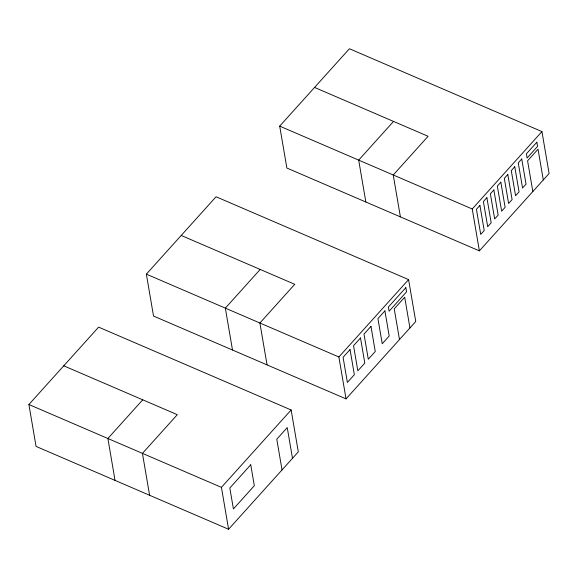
<?xml version="1.0" encoding="UTF-8"?>
<svg xmlns="http://www.w3.org/2000/svg" width="578" height="578" viewBox="0 0 578 578"><rect width="100%" height="100%" fill="white"/><g stroke="black" fill="none" stroke-linecap="round" stroke-linejoin="round"><path stroke-width="0.87" d="M28.9 404.513L98.614 327.134L291.139 409.975L298.299 451.873L228.585 529.253L36.06 446.411L28.9 404.513L221.425 487.355L228.585 529.253M146.357 274.145L216.064 196.766L408.588 279.608L415.755 321.498L346.041 398.878L153.517 316.036L146.357 274.145L338.881 356.987L346.041 398.878M279.701 126.127L349.415 48.747L541.94 131.589L549.1 173.487L479.386 250.866L286.861 168.025L279.701 126.127L472.226 208.969L479.386 250.866M142.744 399.81L107.884 438.5L115.044 480.397M260.194 269.442L225.341 308.132L232.501 350.022M393.539 121.423L358.685 160.113L365.845 202.011M221.425 487.355L291.139 409.975M338.881 356.987L408.588 279.608M472.226 208.969L541.94 131.589M314.555 87.437L428.096 136.292L393.242 174.982L400.402 216.88M181.21 235.456L294.751 284.311L259.89 323.001L267.058 364.891M63.753 365.823L177.294 414.679L142.441 453.369L149.601 495.267M543.291 179.931L538.039 149.211L527.584 160.814L532.837 191.542M409.947 327.95L404.694 297.222L394.232 308.833L399.485 339.553M292.49 458.318L287.237 427.597L276.783 439.201L282.035 469.928M350.051 349.567L343.079 357.305L347.378 382.441L354.35 374.703L350.051 349.567M360.506 337.964L353.541 345.702L357.833 370.838L364.805 363.1L360.506 337.964M370.968 326.353L363.996 334.091L368.294 359.227L375.259 351.489L370.968 326.353M384.905 310.877L377.94 318.615L382.231 343.751L389.204 336.013L384.905 310.877M405.821 287.663L388.394 307.012L389.11 311.195L406.536 291.854L405.821 287.663M479.913 205.421L476.431 209.294L480.723 234.43L484.212 230.557L479.913 205.421M486.886 197.683L483.396 201.556L487.695 226.692L491.184 222.819L486.886 197.683M493.858 189.945L490.368 193.818L494.667 218.954L498.157 215.081L493.858 189.945M500.83 182.207L497.34 186.08L501.639 211.216L505.121 207.343L500.83 182.207M507.802 174.469L504.312 178.342L508.611 203.478L512.094 199.605L507.802 174.469M514.767 166.731L511.284 170.604L515.583 195.74L519.066 191.867L514.767 166.731M521.739 158.993L518.256 162.866L522.555 188.002L526.038 184.129L521.739 158.993M536.846 142.231L526.392 153.835L527.107 158.025L537.562 146.415L536.846 142.231M250.744 464.784L229.827 487.998L233.411 508.943L254.32 485.73L250.744 464.784"/></g></svg>
